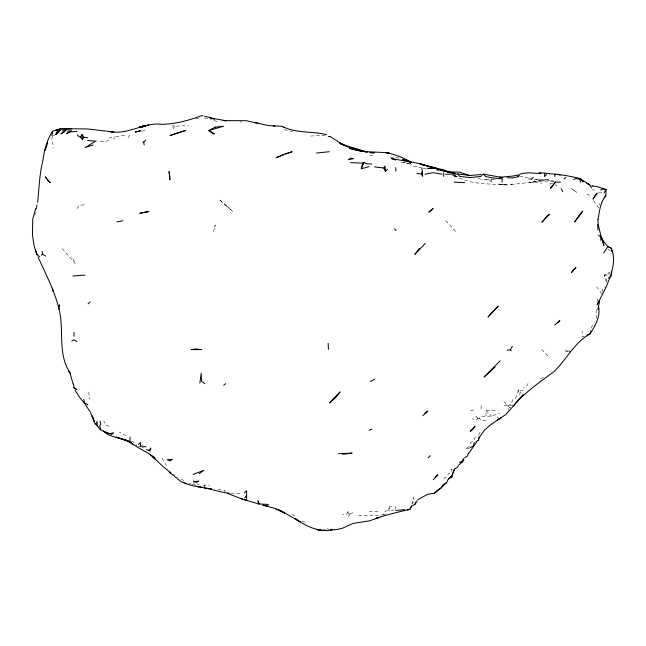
<?xml version="1.0" encoding="UTF-8"?>
<svg xmlns="http://www.w3.org/2000/svg" width="646" height="646" viewBox="0 0 646 646"><rect width="100%" height="100%" fill="white"/><g stroke="black" fill="none" stroke-linecap="round" stroke-linejoin="round"><path stroke-width="0.48" stroke-dasharray="3.23 2.42" d="M596.726 309.636L596.315 319.374M599.44 205.129L599.488 203.409M35.708 214.286L35.91 212.429M394.117 509.678L390.144 511.519L388.698 509.807L389.215 506.149L391.872 506.149M52.342 136.088L51.745 139.673L53.779 147.643M411.97 504.155L413.198 497.428L413.392 501.821L412.681 503.525M591.575 328.168L592.148 325.455L595.555 324.082M602.032 292.008L602.742 288.625L606.101 286.824M213.463 231.543L215.328 225.091L213.681 227.15M475.351 437.003L473.558 441.016L470.425 442.639L468.891 446.838L465.29 448.259L470.571 448.308M349.857 513.788L348.347 516.865L348.016 511.793L349.857 513.788L353.225 512.738M478.589 435.162L480.495 431.52M358.538 515.258L379.783 515.233L383.466 514.684L385.178 511.535L388.698 509.807M77.06 208.674L78.844 205.557L85.006 204.588M174.872 126.164L172.918 129.361L172.918 125.324L174.872 126.164L188.575 125.712M528.073 383.522L526.022 386.841L523.187 388.117M348.016 511.793L346.321 514.402L342.606 514.66M203.433 486.381L204.37 485.122L209.53 485.122M224.348 492.002L225.325 490.702L216.014 489.111M478.169 178.417L482.683 179.701L489.353 179.612L491.202 181.583L492.89 179.354L495.337 179.354M129.927 135.143L128.005 137.541L129.386 139.092M486.01 420.158L480.931 420.465L479.316 418.212L480.931 416.21L491.509 416.145L499.39 413.303M191.959 484.153L193.647 484.419L194.721 483.466M606.489 282.205L604.163 275.196L610.454 271.99M479.316 418.753L477.798 418.753L475.771 419.755L472.444 418.81M584.226 336.243L582.426 337.002L582.111 331.366M443.519 478.452L446.507 477.241L448.502 473.857L451.578 471.806L451.78 468.972L452.127 471.903M540.371 378.596L543.875 377.425M470.466 410.921L475.383 409.411M607.119 281.325L604.163 275.196L609.848 273.524M53.206 135.838L54.934 135.345M195.77 118.977L198.597 118.307M108.908 138.026L112.154 137.307L114.043 139.318L114.043 135.894M485.687 179.741L492.89 179.354M115.691 136.686L124.84 135.377M108.908 140.683L103.594 141.49L96.319 140.901M141.66 131.106L146.085 130.532M310.734 136.088L321.361 135.127L326.666 135.87M539.119 179.313L533.806 179.426L547.146 179.491L555.051 181.55C539.999 179.766 524.851 183.577 509.807 184.538L512.165 184.07L508.693 184.877L503.452 184.909L499.245 184.021L507.231 184.869C488.965 183.634 468.754 185.216 452.951 174.258M604.163 275.196L609.856 275.091M410.759 163.656L408.078 163.656L403.677 162.162L408.482 163.624L401.029 162.267M598.559 192.791L602.403 192.791M486.01 415.863L486.01 410.549L496.629 410.549M475.771 416.21L477.798 418.212L479.316 418.212M369.157 511.462L379.783 511.462M231.066 493.269L241.693 493.778M519.642 176.576L523.187 176.681L532.062 179.136M239.916 121.949L241.693 121.997M568.771 351.053L564.297 350.738L568.068 351.497M390.402 157.309L393.947 157.576M528.985 182.148L541.776 183.141M395.715 157.705L399.18 158.028M528.267 178.877L531.957 179.241M369.375 155.201L374.47 155.783M423.114 168.089L426.481 168.501M499.035 184.263L503.735 184.877M592.229 189.779L594.893 190.134M504.171 405.236L507.756 405.728L512.528 405.3L509.856 407.828L502.37 400.334M422.274 167.984L411.873 165.861L410.258 162.857M188.575 483.62L191.111 484.024M383.466 514.684L385.178 514.967L385.178 511.535M523.535 390.83L518.399 389.829L515.718 398.009L512.69 399.834L511.01 404.283L507.756 405.728L508.434 409.556M284.175 129.741L292.727 131.509M549.738 183.254L553.42 184.053M141.74 447.234L143.662 447.735M138.341 446.329L140.771 446.984M204.596 117.935L208.949 119.106M217.113 121.456L210.757 119.623M301.957 521.322L305.639 522.38M194.527 484.71L196.279 485.291M181.268 479.421L182.923 480.018L184.465 482.933M586.923 194.349L589.653 195.358M131.396 441.17L135.151 442.736L136.71 445.893M125.841 435.735L119.599 432.15M555.189 184.853L556.957 185.652M196.869 483.725L199.299 484.823M109.021 426.408L105.54 424.592L103.699 420.926M452.604 175.187L456.795 177.626L452.87 175.219M497.065 417.211L499.124 418.422M454.897 175.276L457.11 176.713L453.492 174.21M327.086 528.646L329.129 530.043M292.178 514.071L295.828 516.776M608.169 249.34L610.308 250.931M486.01 410.549L491.509 416.145M541.776 349.47L549.649 357.819M445.764 220.641L456.795 232.625M62.186 248.557L75.509 263.738L71.73 256.519M593.521 200.753L599.327 208.561M596.605 286.703L601.676 293.704M162.017 458.353L167.984 468.084M596.961 298.557L597.615 301.44M389.215 506.149L390.144 511.519M88.76 391.96L89.592 398.865M491.202 179.112L491.202 181.583M481.092 405.656L481.092 410.331M477.798 418.212L477.798 418.753M395.82 506.133L395.82 509.436M204.37 485.122L204.37 487.052M193.647 479.841L193.647 484.419M520.523 391.952L519.594 394.956L518.399 389.829L520.523 391.952M541.671 180.186L531.149 182.39L546.589 179.556L549.245 180.089L541.671 180.186M573.543 190.166L571.46 188.818L576.579 192.217L573.543 190.166M226.649 206.034L219.059 199.299L232.657 211.379L226.649 206.034M562.311 190.78L560.421 187.324L563.312 192.968L562.311 190.78"/><path stroke-width="0.97" d="M129.927 441.153L130.072 437.1M246.691 499.374L246.57 490.71L244.519 492.809M73.87 336.195L74.096 332.504M611.576 272.459L611.189 275.963L608.508 278.135M598.075 219.341C599.464 211.274 600.223 202.319 605.803 195.867L606.093 189.496L597.542 186.759L591.768 185.79L592.317 186.04M199.848 383.167L201.197 373.372L201.665 381.536L204.863 383.579M47.231 144.123L47.481 142.395M51.955 135.781L52.617 131.203L61.104 128.748L66.417 128.853L61.104 128.74L55.378 130.234M599.698 300.438L597.881 309.636M37.63 202.303C39.172 188.462 39.366 174.452 42.83 160.919C44.17 150.728 46.997 139.455 52.617 131.203M36.321 208.723L36.951 204.984M610.801 275.067C613.417 266.54 615.105 256.567 611.261 248.121L607.886 246.409L603.719 253.014M417.914 499.641L427.571 494.303L434.322 493.229C439.054 490.225 442.292 486.042 446.596 482.691L448.324 478.969L451.643 477.16L452.176 474.681M474.212 442.413L473.397 445.974L470.054 447.743M369.157 166.595L361.275 168.776L362.648 163.091L364.191 162.348L366.193 163.721L371.813 164.076M610.575 275.963L606.166 286.969L597.146 304.839L599.399 300.358M451.643 477.16L454.558 468.996L457.513 467.236L458.62 464.999M476.086 441.816L478.282 440.176L479.267 437.003M591.001 330.881L590.048 333.934C574.133 342.598 566.518 359.79 553.735 371.854C541.203 380.841 528.767 390.047 517.64 400.77L523.26 394.754L505.963 414.417L490.314 425.011L484.338 430.268L479.389 437.277L478.282 440.176M468.503 453.04L467.567 455.915L464.579 457.949M35.619 208.723L32.704 219.341L32.478 235.281L34.117 245.9L36.87 254.5L39.608 256.825M463.4 458.353L462.358 461.244L459.451 462.326M376.214 518.262C387.317 514.692 398.453 511.89 409.83 509.395L411.526 506.165L414.958 504.316L415.548 502.693M422.322 171.529L422.742 176.342L421.281 173.952L422.322 171.529L421.862 168.372M586.923 335.104L590.048 333.934C595.241 325.592 600.877 316.483 598.454 306.091M55.79 134.473L57.381 130.888L60.74 130.112L55.79 134.473L58.721 132.034M361.275 168.776L364.191 162.348M452.353 473.857L454.558 468.996M461.018 462.576L462.689 461.64L463.82 459.427M600.917 240.587L600.538 236.775L600.95 236L598.204 224.655L597.897 219.341M411.615 506.084L409.83 509.395L407.214 509.888M507.255 350.156L510.421 349.761L512.343 346.329M604.204 192.791L606.093 189.496L602.524 189.068L600.53 190.037M385.436 171.271L383.894 168.033L385.081 166.046L385.436 171.271L387.43 169.317M476.578 442.139L468.794 453.282M414.958 504.316L417.276 500.642M41.538 255.315L42.386 254.056L42.176 251.213M77.262 134.788L79.175 136.839L80.508 136.839L82.115 134.562L84.045 137.356L87.662 137.832M244.721 498.001L246.384 495.635M507.255 177.755L512.561 177.949L518.132 176.754L520.07 174.016L523.187 173.362L528.493 172.789L541.025 173.645M149.105 450.278L150.833 448.001L150.122 451.118L146.456 449.414M419.391 248.411L414.837 254.371L425.326 243.356M555.382 182.107L550.683 188.236L555.382 182.107L560.365 182.164M95.237 424.422L90.618 412.584L84.481 403.233L83.851 399.422M513.53 405.793L518.625 399.648M557.716 322.911L559.84 320.448L554.793 325.035M80.508 136.839L82.308 139.35L84.045 137.356M604.026 197.821L605.803 195.867M73.967 387.648L76.761 389.627L73.943 387.681L73.547 383.99M433.393 479.598L437.972 474.729L435.501 476.796M546.476 174.549L544.594 176.536L544.594 173.451M142.928 142.168L143.695 142.168L145.713 140.109M531.327 179.402L533.378 177.319M500.133 360.856L484.08 376.973L495.102 367.081M88.074 303.903L90.125 301.86M428.08 457.828L430.236 455.713M138.47 444.448L140.457 442.575L140.457 446.451L142.015 445.95L146.085 446.984M434.322 493.229L437.794 489.959L441.323 488.021L443.261 484.637L446.596 482.691M448.364 479.146L452.071 475.722L448.324 478.969M422.791 415.717L427.878 411.074L424.915 413.19M459.354 464.563L462.689 461.64M223.694 385.258L225.583 383.692M502.095 182.051L502.095 177.521L500.424 178.772L491.315 177.723L485.614 176.568L483.588 174.145L482.877 174.145L480.947 176.415L470.07 177.602L459.629 176.382L457.974 174.016L445.514 174.291M564.055 178.821L565.767 177.537M100.3 429.598L100.792 429.235L99.694 426.094L100.728 424.067L100.162 421.168M199.202 473.696L203.918 470.328L193.154 474.398M374.712 379.04L371.595 381.059L370.19 381.229M71.795 341.153L73.991 339.748L76.85 341.516M573.834 179.386L575.885 178.587L579.575 179.063L580.334 178.595L583.177 181.946L580.302 178.764L589.661 184.796L591.47 187.889M64.115 132.091L60.91 133.835L66.102 130.355L62.266 130.976M369.157 430.325L371.862 429.162M497.767 419.795L501.159 417.776L497.775 419.803M283.675 154.903L276.141 157.745L284.175 154.119L292.145 151.705L285.556 154.192M61.104 128.748L56.46 130.347L57.381 130.888M92.976 144.987L85.006 147.643L95.632 141.127L87.662 140.489M424.955 174.234L432.893 172.748L441.977 174.113M457.974 174.016L470.07 175.437L480.947 174.549M376.214 518.181L379.783 517.284L369.157 520.951L353.225 523.381L342.606 528.17L337.293 529.429L330.792 529.962M116.918 221.893L122.966 220.77M227.247 493.269L241.652 498.882L258.852 503.985L268.243 504.413M404.864 509.621L395.715 510.469M499.285 177.287L512.561 176.124L518.132 174.921L518.132 176.754M342.606 454.34L352.127 453.096L338.561 453.702M67.652 131.178L71.488 130.783L66.215 133.787L69.566 131.946L77.044 131.396M316.564 152.997L329.323 151.721M73.055 275.971L85.038 275.075M427.418 168.331L432.893 168.041L436.518 168.574L438.028 170.649M61.104 128.74L71.399 128.861M580.334 178.595C570.313 176.124 560.05 174.339 549.738 173.831M330.994 530.164C317.808 532.288 305.332 525.747 294.867 518.447L300.115 521.895L294.907 518.439M429.081 168.509L432.893 168.428M229.362 493.269C218.623 492.082 208.303 487.948 197.514 486.761M202.892 115.707L201.544 115.707C188.907 120.374 175.599 124.024 162.017 124.355C144.389 121.884 128.869 134.756 111.395 131.736L113.801 132.018L87.662 128.95L66.417 128.74L69.405 128.869M454.138 182.164L464.765 182.665M322.378 530.148L325.584 530.148M447.169 171.876L459.451 172.127L470.07 175.736M370.045 152.706L374.47 152.747L370.223 152.634M350.568 162.703L362.648 163.091M211.638 118.452L209.821 117.814L226.189 120.77L222.894 120.592L246.481 120.729L268.502 125.574L281.842 126.285L283.836 127.27M321.724 530.229L318.438 530.132L316.419 529.308L320.909 530.269L316.419 529.34M254.968 122.805L257.625 122.95M549.738 173.621L539.119 172.555M108.908 131.493L113.801 132.269M374.47 166.878L383.894 168.033M347.911 146.9L351.844 147.328L367.534 152.117M209.53 488.618L211.476 488.836L204.37 488.013M416.961 173.451L421.281 173.952M273.306 125.938L274.905 126.14M262.938 505.342L268.243 506.101L262.938 505.099L276.302 508.773M411.663 162.477C404.307 158.036 396.224 155.161 387.947 152.892C375.051 151.535 361.905 152.739 349.397 148.281L362.963 151.447M202.416 487.334L193.889 486.05L184.045 483.111M449.002 172.401L454.655 173.306L447.113 171.658M420.158 164.31L443.519 169.817L450.407 172.635M184.465 482.933L186.113 483.208M420.134 164.149L436.365 168.396L419.714 163.551L391.597 158.625L395.715 159.998M364.732 151.81L366.5 152.165M455.212 173.411L439.175 169.462M502.095 177.521L483.588 174.145M204.596 116.288L209.821 117.459L214.351 119.365M330.663 529.47L332.456 529.882M437.116 169.413L445.264 171.489M328.208 136.29L329.751 136.71M354.113 149.032L361.195 151.091L340.652 143.929L347.685 146.747M326.666 134.715C312.672 131.057 297.451 133.423 283.836 127.189M241.652 498.882L246.998 500.602M387.947 152.892L389.99 153.587M447.113 171.779L449.947 172.74M275.713 508.983L284.999 513.174L278.176 509.306M411.397 162.469L402.401 159.32L411.575 162.574M419.714 163.551L421.798 164.294M350.342 147.732L353.225 148.774M183.698 482.651L181.389 481.819L177.48 478.799M608.944 247.248L611.261 248.121L611.56 251.213M347.911 146.432L339.247 142.774L342.606 144.486L330.082 136.5M177.246 477.951L175.131 477.087L173.588 474.786M129.838 441.84C137.453 448.3 147.248 451.643 155.032 457.877M103.594 431.31L111.596 434.435L113.704 432.885L108.722 433.684L100.235 429.655L95.681 423.679L97.166 421.62L97.271 426.312M170.851 472.856L163.68 467.115L152.771 456.883M558.112 174.137L560.074 175.227M280.461 510.59L296.869 519.844M42.386 254.056L45.616 256.107M84.755 402.886L87.904 404.889M103.215 431.035C110.636 438.238 121.561 437.31 130.153 442.147L116.232 437.108L126.115 440.209L130.153 442.227L126.519 440.176L133.278 444.739L131.219 443.003M169.195 472.202L173.071 475.222M598.535 235.12L600.538 236.775M150.098 454.655L155.533 459.532M47.723 180.492L50.049 182.608L45.268 176.956L50.049 182.608M394.625 228.983L396.127 230.444M58.237 305.671L58.891 309.127L59.408 304.807L58.463 306.907C64.931 328.725 56.743 353.742 70.374 373.251M602.597 240.255L603.84 245.569L602.686 240.587L601.224 237.332L602.597 240.255L608.169 246.958M84.481 403.233L79.619 397.371L75.138 390.305M510.421 349.761L511.188 350.786M68.71 371.402L70.026 373.251L73.103 383.99M38.074 257.092C45.244 272.903 53.166 288.189 57.906 304.807M259.401 503.872L257.907 500.723L258.852 503.985M94.332 421.305L92.136 415.863L94.381 421.62M600.95 236L602.686 240.587M569.667 351.117L569.958 351.876M579.575 179.063L580.665 182.164M611.35 271.53L611.738 272.959M36.927 254.435L36.039 251.141L36.87 254.5M143.695 142.168L144.195 144.987M52.487 288.14L52.996 291.362M328.128 343.301L328.434 349.316M597.72 224.655L597.93 229.968M82.115 134.562L82.308 139.35M612.392 250.931L612.448 252.521M554.849 174.008L554.849 176.576M443.657 172.829L443.657 176.382M395.82 167.685L395.82 171.15M46.908 145.011L44.865 150.3L46.908 145.011M595.232 195.245L592.963 199.194L597.219 193.202L595.232 195.245M573.511 269.552L571.444 272.636L575.966 267.525L573.511 269.552M578.856 216.063L574.617 221.998L582.692 211.145L578.856 216.063M474.939 426.473L472.88 429.332L470.24 431.375L474.939 426.473M339.949 392.017L335.363 398.017L329.589 402.91L339.949 392.017M546.976 216.313L541.889 222.272L549.27 214.335L546.976 216.313M493.431 311.033L488.037 316.968L498.26 306.043L493.431 311.033M433.078 208.513L428.904 212.09L433.078 208.513M172.119 459.379L170.003 461.002L167.274 459.742L172.119 459.379M350.52 158.27L348.412 159.699L353.37 158.609L350.52 158.27M215.134 127.149L208.787 130.565L214.262 133.997L208.787 130.565L223.573 126.204L215.134 127.149M198.685 481.189L196.57 482.247L193.792 481.577L198.685 481.189M143.727 126.422L141.014 127.383L145.738 125.986L143.727 126.422M177.957 132.777L169.987 135.539L185.919 130.435L177.957 132.777M142.605 126.115L139.245 127.092L148.742 125.049L142.605 126.115M140.465 130.815L135.297 132.026L140.465 130.815M148.75 211.5L139.899 213.261L148.75 211.5M195.94 349.026L191.103 349.599L201.722 349.599L195.94 349.026M387.657 152.965L385.565 152.569L389.99 153.538L387.657 152.965M589.685 184.788L586.923 183.335L589.661 184.796M169.607 174.864L169.05 171.545L169.938 179.741L169.607 174.864"/></g></svg>
